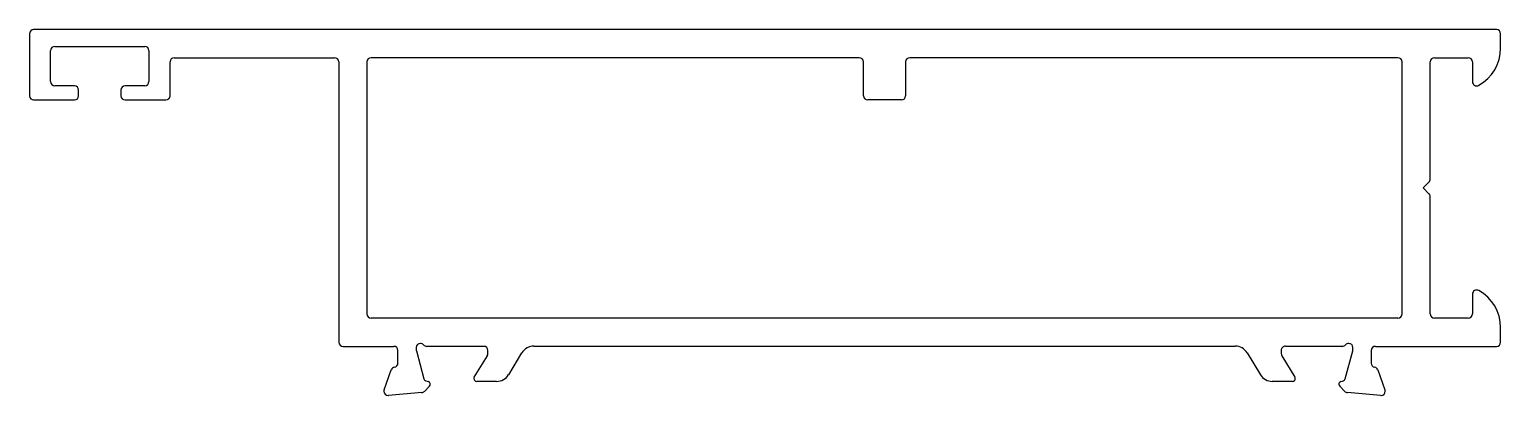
# Model space of a CAD drawing. Extents: x 797 to 902, y 547 to 573.
import ezdxf

# ---------------------------------------------------------------- set-up
doc = ezdxf.new("R2010")
doc.units = 0
doc.layers.get('0').update_dxf_attribs({"linetype": 'CONTINUOUS'})

msp = doc.modelspace()

# ---------------------------------------------------------------- linework, layer by layer
for p, q in [((797.44, 572.33), (797.44, 567.93)), ((901.74, 572.63), (797.74, 572.63)), ((902.04, 571.3), (902.04, 572.33)), ((798.94, 568.93), (798.94, 571.13)), ((799.24, 571.43), (805.64, 571.43)), ((805.94, 571.13), (805.94, 568.93)), ((807.44, 567.93), (807.44, 570.33)), ((807.74, 570.63), (819.14, 570.63)), ((819.44, 570.33), (819.44, 550.43)), ((821.44, 570.33), (821.44, 552.43)), ((856.44, 570.63), (821.74, 570.63)), ((856.74, 567.93), (856.74, 570.33)), ((859.74, 570.33), (859.74, 567.93)), ((894.74, 570.63), (860.04, 570.63)), ((895.04, 552.43), (895.04, 570.33)), ((897.04, 562.01), (897.04, 570.33)), ((897.34, 570.63), (899.74, 570.63)), ((900.04, 570.33), (900.04, 568.93)), ((800.64, 568.63), (799.24, 568.63)), ((800.94, 567.93), (800.94, 568.33)), ((803.94, 568.33), (803.94, 567.93)), ((805.64, 568.63), (804.24, 568.63)), ((797.74, 567.63), (800.64, 567.63)), ((804.24, 567.63), (807.14, 567.63)), ((859.44, 567.63), (857.04, 567.63)), ((896.54, 561.38), (896.95, 561.8)), ((896.95, 560.97), (896.54, 561.38)), ((897.04, 552.43), (897.04, 560.76)), ((900.04, 553.83), (900.04, 552.43)), ((894.74, 552.13), (821.74, 552.13)), ((899.74, 552.13), (897.34, 552.13)), ((902.04, 550.43), (902.04, 551.47)), ((819.74, 550.13), (823.34, 550.13)), ((823.64, 548.94), (823.64, 549.83)), ((824.94, 550.04), (824.94, 549.87)), ((824.95, 549.8), (825.48, 547.81)), ((829.74, 550.13), (825.69, 550.13)), ((829.07, 547.94), (830, 549.46)), ((830.04, 549.61), (830.04, 549.83)), ((831.52, 548.11), (832.46, 549.66)), ((883.17, 550.13), (833.31, 550.13)), ((884.02, 549.66), (884.96, 548.11)), ((886.44, 549.83), (886.44, 549.61)), ((886.48, 549.46), (887.41, 547.94)), ((890.79, 550.13), (886.74, 550.13)), ((891, 547.81), (891.53, 549.8)), ((891.54, 549.87), (891.54, 550.04)), ((892.84, 549.83), (892.84, 548.94)), ((893.14, 550.13), (901.74, 550.13)), ((822.66, 547.04), (823.17, 548.45)), ((893.31, 548.45), (893.82, 547.04)), ((825.88, 547.29), (825.52, 546.93)), ((825.62, 547.67), (825.79, 547.63)), ((830.66, 547.64), (829.24, 547.64)), ((887.24, 547.64), (885.81, 547.64)), ((890.96, 546.93), (890.6, 547.29)), ((890.69, 547.63), (890.86, 547.67)), ((825.33, 546.84), (822.97, 546.64)), ((893.51, 546.64), (891.15, 546.84))]:
    msp.add_line(p, q)
for centre, radius, start, end in [((797.74, 572.33), 0.3, 90, 180), ((901.74, 572.33), 0.3, 0, 90), ((799.24, 571.13), 0.3, 90, 180), ((805.64, 571.13), 0.3, 0, 90), ((899.04, 571.3), 3, 298.7822, 0), ((807.74, 570.33), 0.3, 90, 180), ((819.14, 570.33), 0.3, 0, 90), ((821.74, 570.33), 0.3, 90, 180), ((856.44, 570.33), 0.3, 0, 90), ((860.04, 570.33), 0.3, 90, 180), ((894.74, 570.33), 0.3, 0, 90), ((897.34, 570.33), 0.3, 90, 180), ((899.74, 570.33), 0.3, 0, 90), ((799.24, 568.93), 0.3, 180, 270), ((800.64, 568.33), 0.3, 360, 90), ((804.24, 568.33), 0.3, 90, 180), ((805.64, 568.93), 0.3, 270, 0), ((900.34, 568.93), 0.3, 180, 298.7822), ((797.74, 567.93), 0.3, 180, 270), ((800.64, 567.93), 0.3, 270, 0), ((804.24, 567.93), 0.3, 180, 270), ((807.14, 567.93), 0.3, 270, 0), ((857.04, 567.93), 0.3, 180, 270), ((859.44, 567.93), 0.3, 270, 0), ((896.74, 562.01), 0.3, 315, 0), ((896.74, 560.76), 0.3, 0, 45), ((900.34, 553.83), 0.3, 61.2178, 180), ((899.04, 551.47), 3, 0, 61.2178), ((821.74, 552.43), 0.3, 180, 270), ((894.74, 552.43), 0.3, 270, 0), ((897.34, 552.43), 0.3, 180, 270), ((899.74, 552.43), 0.3, 270, 0), ((819.74, 550.43), 0.3, 180, 270), ((825.24, 550.04), 0.3, 90, 180), ((825.24, 550.04), 0.3, 41.8103, 90), ((825.69, 550.43), 0.3, 221.8103, 270), ((890.79, 550.43), 0.3, 270, 318.1897), ((891.24, 550.04), 0.3, 90, 138.1897), ((891.24, 550.04), 0.3, 360, 90), ((901.74, 550.43), 0.3, 270, 0), ((823.34, 549.83), 0.3, 0, 90), ((825.24, 549.87), 0.3, 180, 195), ((829.74, 549.83), 0.3, 360, 90), ((829.74, 549.61), 0.3, 328.6045, 360), ((833.31, 549.14), 1, 90, 148.6045), ((883.17, 549.14), 1, 31.3955, 90), ((886.74, 549.84), 0.299, 89.9014, 180.0986), ((886.74, 549.61), 0.3, 180, 211.3955), ((891.24, 549.87), 0.3, 345, 360), ((893.14, 549.83), 0.3, 90, 180), ((823.45, 548.35), 0.3, 100.9043, 160), ((823.34, 548.94), 0.3, 280.9043, 0), ((830.66, 548.64), 1, 270, 328.6045), ((885.81, 548.64), 1, 211.3955, 270), ((893.14, 548.94), 0.3, 180, 259.0957), ((893.03, 548.35), 0.3, 20, 79.0957), ((825.67, 547.87), 0.2, 195, 255), ((825.74, 547.44), 0.2, 15, 75), ((825.74, 547.44), 0.2, 315, 0), ((825.74, 547.44), 0.2, 360, 15), ((829.24, 547.84), 0.2, 148.6045, 180), ((829.24, 547.84), 0.2, 180, 270), ((887.24, 547.84), 0.2, 270, 360), ((887.24, 547.84), 0.2, 0, 31.3955), ((890.74, 547.44), 0.2, 165, 180), ((890.74, 547.44), 0.2, 180, 225), ((890.74, 547.44), 0.2, 105, 165), ((890.8, 547.87), 0.2, 285, 345), ((822.92, 546.94), 0.281, 159.7197, 180.664), ((822.94, 546.94), 0.3, 180, 270), ((822.94, 546.94), 0.3, 270, 275), ((825.3, 547.14), 0.3, 275, 315), ((891.17, 547.14), 0.3, 225, 265), ((893.54, 546.94), 0.3, 265, 270), ((893.54, 546.94), 0.3, 270, 360), ((893.56, 546.94), 0.281, 359.336, 20.2803)]:
    msp.add_arc(centre, radius, start, end)

doc.saveas('drawing.dxf')
